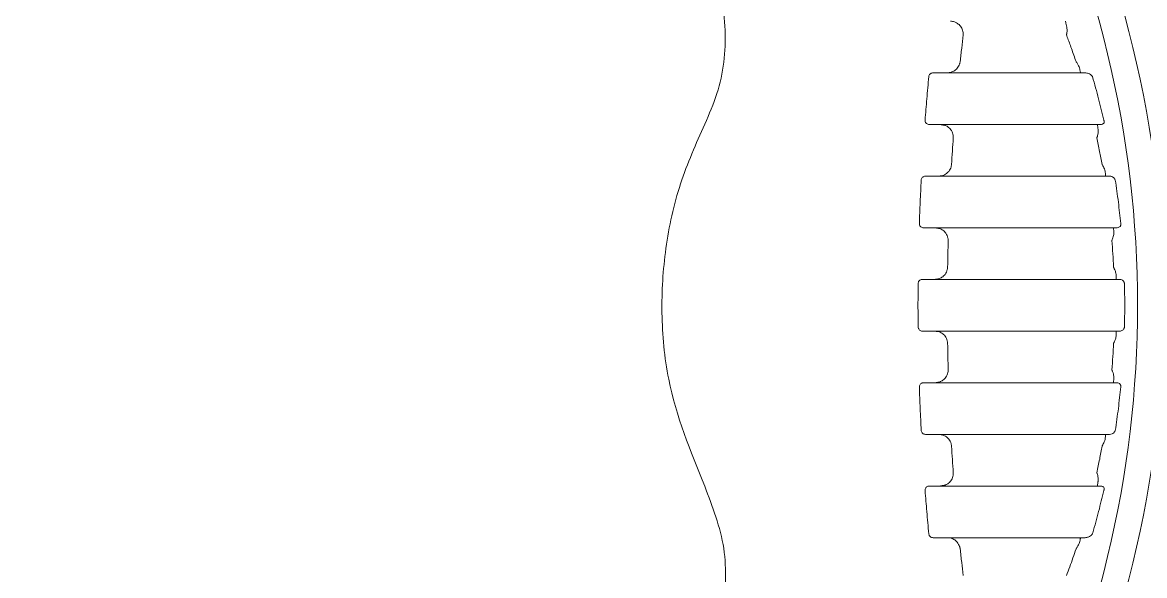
# Model space of a CAD drawing. Header units: inches. Extents: x 0 to 84, y -22 to 124.
# Drawn here: x 36.533 to 37.891, y 6.193 to 6.862 of the extents above; entities that cross this region are included whole.
import ezdxf

# ---------------------------------------------------------------- set-up
doc = ezdxf.new("R2010")
doc.units = ezdxf.units.IN
doc.header["$MEASUREMENT"] = 0
doc.layers.add('1', color=4, linetype='Continuous')

# ---------------------------------------------------------------- blocks, each defined once
blk = doc.blocks.new('FROG')
at = {"layer": '1', "color": 3, "lineweight": 5}
for p, q in [((1.0565, -0.2188), (1.0428, -0.2188)), ((1.0646, -0.2813), (1.2258, -0.2813))]:
    blk.add_line(p, q, dxfattribs=at)
at = {"layer": '1', "color": 3, "lineweight": 5, "flags": 128}
for points in [[(1.0646, 0.2812), (1.0624, 0.2812), (1.0603, 0.2812), (1.0581, 0.2812), (1.056, 0.2812), (1.0538, 0.2812), (1.0517, 0.2812), (1.0495, 0.2812), (1.0474, 0.2812)], [(1.2258, 0.2812), (1.1917, 0.2812), (1.161, 0.2812), (1.1342, 0.2812), (1.1115, 0.2812), (1.093, 0.2812), (1.0789, 0.2812), (1.0694, 0.2812), (1.0646, 0.2812)], [(1.0428, 0.2187), (1.0445, 0.2187), (1.0462, 0.2187), (1.0479, 0.2187), (1.0496, 0.2187), (1.0513, 0.2187), (1.0531, 0.2187), (1.0548, 0.2187), (1.0565, 0.2187)], [(1.0565, 0.2187), (1.0614, 0.2187), (1.0721, 0.2187), (1.0884, 0.2187), (1.1102, 0.2187), (1.1372, 0.2187), (1.1691, 0.2187), (1.2056, 0.2187), (1.2462, 0.2187)], [(1.0543, 0.1562), (1.0523, 0.1562), (1.0503, 0.1562), (1.0483, 0.1562), (1.0462, 0.1562), (1.0442, 0.1562), (1.0422, 0.1562), (1.0401, 0.1562), (1.0381, 0.1562)], [(1.2562, 0.1562), (1.2128, 0.1562), (1.1738, 0.1562), (1.1397, 0.1562), (1.1109, 0.1562), (1.0877, 0.1562), (1.0704, 0.1562), (1.0593, 0.1562), (1.0543, 0.1562)], [(1.0359, 0.0937), (1.0377, 0.0937), (1.0395, 0.0937), (1.0413, 0.0937), (1.0431, 0.0937), (1.0449, 0.0937), (1.0467, 0.0937), (1.0485, 0.0937), (1.0504, 0.0937)], [(1.0504, 0.0937), (1.0552, 0.0937), (1.0669, 0.0937), (1.0853, 0.0937), (1.1101, 0.0937), (1.1409, 0.0937), (1.1775, 0.0937), (1.2193, 0.0937), (1.2658, 0.0937)], [(1.0496, 0.0312), (1.0477, 0.0312), (1.0458, 0.0312), (1.0439, 0.0312), (1.042, 0.0312), (1.0401, 0.0312), (1.0382, 0.0312), (1.0362, 0.0312), (1.0343, 0.0312)], [(1.269, 0.0312), (1.2216, 0.0312), (1.179, 0.0312), (1.1417, 0.0312), (1.1102, 0.0312), (1.085, 0.0312), (1.0664, 0.0312), (1.0545, 0.0312), (1.0496, 0.0312)], [(1.0343, -0.0313), (1.0362, -0.0313), (1.0382, -0.0313), (1.0401, -0.0313), (1.042, -0.0313), (1.0439, -0.0313), (1.0458, -0.0313), (1.0477, -0.0313), (1.0496, -0.0313)], [(1.0496, -0.0313), (1.0545, -0.0313), (1.0664, -0.0313), (1.085, -0.0313), (1.1102, -0.0313), (1.1417, -0.0313), (1.179, -0.0313), (1.2216, -0.0313), (1.269, -0.0313)], [(1.0504, -0.0938), (1.0485, -0.0938), (1.0467, -0.0938), (1.0449, -0.0938), (1.0431, -0.0938), (1.0413, -0.0938), (1.0395, -0.0938), (1.0377, -0.0938), (1.0359, -0.0938)], [(1.2658, -0.0938), (1.2193, -0.0938), (1.1775, -0.0938), (1.1409, -0.0938), (1.1101, -0.0938), (1.0853, -0.0938), (1.0669, -0.0938), (1.0552, -0.0938), (1.0504, -0.0938)], [(1.0381, -0.1563), (1.0401, -0.1563), (1.0422, -0.1563), (1.0442, -0.1563), (1.0462, -0.1563), (1.0483, -0.1563), (1.0503, -0.1563), (1.0523, -0.1563), (1.0543, -0.1563)], [(1.0543, -0.1563), (1.0593, -0.1563), (1.0704, -0.1563), (1.0877, -0.1563), (1.1109, -0.1563), (1.1397, -0.1563), (1.1738, -0.1563), (1.2128, -0.1563), (1.2562, -0.1563)], [(1.2462, -0.2188), (1.2056, -0.2188), (1.1691, -0.2188), (1.1372, -0.2188), (1.1102, -0.2188), (1.0884, -0.2188), (1.0721, -0.2188), (1.0614, -0.2188), (1.0565, -0.2188)], [(1.0474, -0.2813), (1.0495, -0.2813), (1.0517, -0.2813), (1.0538, -0.2813), (1.056, -0.2813), (1.0581, -0.2813), (1.0603, -0.2813), (1.0624, -0.2813), (1.0646, -0.2813)]]:
    blk.add_lwpolyline(points, dxfattribs=at)
at = {"layer": '1', "linetype": 'Continuous', "lineweight": 15}
for radius in [1.995, 1.9325, 1.8575]:
    blk.add_circle((0, 0), radius, dxfattribs=at)
at = {"layer": '1', "color": 3, "lineweight": 5}
for radius, start, end in [(1.3265, 332.5926, 27.4074), (1.2949, 332.6358, 27.3642)]:
    blk.add_arc((0, 0), radius, start, end, dxfattribs=at)
for points, knots in [([(0.5263, 0.5559), (0.5528, 0.5573), (0.6059, 0.5601), (0.6816, 0.5305), (0.7432, 0.4793), (0.7841, 0.4107), (0.7999, 0.3332), (0.7921, 0.2671), (0.7764, 0.2313), (0.771, 0.2191)], [0, 0, 0, 0, 0.1556067, 0.3112735, 0.4654261, 0.6177592, 0.7693142, 0.9214506, 1, 1, 1, 1]), ([(1.0683, 0.3437), (1.0701, 0.3436), (1.0724, 0.3434), (1.0744, 0.3425), (1.0749, 0.3423)], [0, 0, 0, 0, 0.78289, 1, 1, 1, 1]), ([(1.0749, 0.3423), (1.0763, 0.3415), (1.0793, 0.3397), (1.0825, 0.3353), (1.0836, 0.3316), (1.0839, 0.3291), (1.0839, 0.3283), (1.0839, 0.3276), (1.0839, 0.3273), (1.0839, 0.3271), (1.0839, 0.3271)], [0, 0, 0, 0, 0.242249, 0.522442, 0.830192, 0.872289, 0.947376, 0.978143, 0.992366, 1, 1, 1, 1]), ([(1.2093, 0.3364), (1.209, 0.3375), (1.2084, 0.3402), (1.2079, 0.3428), (1.2077, 0.3437), (1.2077, 0.3437), (1.2077, 0.3437)], [0, 0, 0, 0, 0.226109, 0.531949, 0.906264, 1, 1, 1, 1]), ([(1.0839, 0.3271), (1.0833, 0.3218), (1.082, 0.3111), (1.0808, 0.3003), (1.0802, 0.2948)], [0, 0, 0, 0, 0.490054, 1, 1, 1, 1]), ([(1.2088, 0.3271), (1.2088, 0.3271), (1.2088, 0.3272), (1.2089, 0.3273), (1.2089, 0.3276), (1.2091, 0.3282), (1.2094, 0.3294), (1.2098, 0.3323), (1.2095, 0.3347), (1.2093, 0.3364)], [0, 0, 0, 0, 0.01629, 0.019422, 0.044574, 0.093669, 0.197476, 0.422533, 1, 1, 1, 1]), ([(1.2205, 0.2948), (1.2186, 0.3001), (1.2152, 0.3102), (1.2112, 0.3209), (1.2091, 0.3263), (1.2088, 0.3271)], [0, 0, 0, 0, 0.486631, 0.920248, 1, 1, 1, 1]), ([(1.0802, 0.2948), (1.0802, 0.2947), (1.0802, 0.2946), (1.0801, 0.2944), (1.08, 0.2938), (1.0798, 0.293), (1.079, 0.2905), (1.077, 0.2869), (1.0729, 0.2832), (1.0695, 0.2821), (1.068, 0.2816)], [0, 0, 0, 0, 0.007207, 0.016451, 0.041404, 0.10491, 0.160821, 0.491889, 0.772109, 1, 1, 1, 1]), ([(1.225, 0.2859), (1.2244, 0.2876), (1.2236, 0.2899), (1.2218, 0.2928), (1.2211, 0.2939), (1.2207, 0.2944), (1.2206, 0.2946), (1.2205, 0.2947), (1.2205, 0.2948)], [0, 0, 0, 0, 0.627683, 0.822887, 0.934548, 0.975623, 0.988935, 1, 1, 1, 1]), ([(1.2258, 0.2812), (1.2258, 0.2814), (1.2257, 0.2817), (1.2254, 0.2835), (1.2251, 0.2851), (1.225, 0.2859)], [0, 0, 0, 0, 0.450302, 0.712062, 1, 1, 1, 1]), ([(1.0423, 0.2767), (1.0414, 0.2677), (1.0398, 0.2502), (1.0384, 0.2327), (1.0377, 0.2241)], [0, 0, 0, 0, 0.514173, 1, 1, 1, 1]), ([(1.0474, 0.2812), (1.0471, 0.2812), (1.0463, 0.2812), (1.045, 0.2808), (1.0436, 0.2798), (1.0426, 0.2784), (1.0424, 0.2773), (1.0423, 0.2767)], [0, 0, 0, 0, 0.1003278, 0.3457949, 0.5765626, 0.7923398, 1, 1, 1, 1]), ([(1.2315, 0.2812), (1.2327, 0.2811), (1.2348, 0.2809), (1.2375, 0.2794), (1.2392, 0.2781), (1.24, 0.2771), (1.2403, 0.2767)], [0, 0, 0, 0, 0.445011, 0.736713, 0.907241, 1, 1, 1, 1]), ([(1.2541, 0.2241), (1.252, 0.2327), (1.2478, 0.2505), (1.2428, 0.2677), (1.2403, 0.2767)], [0, 0, 0, 0, 0.48116, 1, 1, 1, 1]), ([(0.771, 0.2191), (0.7605, 0.1954), (0.7391, 0.1474), (0.7221, 0.0697), (0.7173, -0.01), (0.7264, -0.1093), (0.7538, -0.1766), (0.771, -0.2191)], [0, 0, 0, 0, 0.1719605, 0.3488403, 0.5208258, 0.6978835, 1, 1, 1, 1]), ([(1.0377, 0.2241), (1.0377, 0.2237), (1.0377, 0.2227), (1.0383, 0.2211), (1.0395, 0.2198), (1.041, 0.2189), (1.0422, 0.2188), (1.0428, 0.2187)], [0, 0, 0, 0, 0.154867, 0.346182, 0.551679, 0.772292, 1, 1, 1, 1]), ([(1.0621, 0.2177), (1.0636, 0.2169), (1.0666, 0.2154), (1.0701, 0.2111), (1.0714, 0.2075), (1.0718, 0.205), (1.0719, 0.2041), (1.0719, 0.2033), (1.0719, 0.2029), (1.0719, 0.2028), (1.0719, 0.2027)], [0, 0, 0, 0, 0.233284, 0.504838, 0.830341, 0.851053, 0.93952, 0.975141, 0.992554, 1, 1, 1, 1]), ([(1.2471, 0.2126), (1.247, 0.2138), (1.2465, 0.2167), (1.2463, 0.2185), (1.2462, 0.2187), (1.2462, 0.2187)], [0, 0, 0, 0, 0.3256368, 0.7642472, 1, 1, 1, 1]), ([(1.2541, 0.2241), (1.2542, 0.2239), (1.2543, 0.2235), (1.2545, 0.2229), (1.2546, 0.2224), (1.2546, 0.2216), (1.2544, 0.2207), (1.2536, 0.2197), (1.2522, 0.2189), (1.251, 0.2188), (1.2503, 0.2187)], [0, 0, 0, 0, 0.0653348, 0.0926033, 0.1507524, 0.1802076, 0.2725966, 0.4284906, 0.6905235, 1, 1, 1, 1]), ([(1.2456, 0.2027), (1.2457, 0.2028), (1.2457, 0.2029), (1.2458, 0.2031), (1.246, 0.2036), (1.2464, 0.2048), (1.2467, 0.206), (1.2473, 0.2088), (1.2472, 0.2108), (1.2471, 0.2126)], [0, 0, 0, 0, 0.013902, 0.030509, 0.069887, 0.160693, 0.377211, 0.424671, 1, 1, 1, 1]), ([(1.0719, 0.2027), (1.0715, 0.1974), (1.0708, 0.1866), (1.0701, 0.1758), (1.0697, 0.1704)], [0, 0, 0, 0, 0.493995, 1, 1, 1, 1]), ([(1.252, 0.1704), (1.251, 0.1757), (1.249, 0.1865), (1.2468, 0.1972), (1.2456, 0.2027)], [0, 0, 0, 0, 0.486072, 1, 1, 1, 1]), ([(1.0697, 0.1704), (1.0697, 0.1703), (1.0697, 0.1702), (1.0697, 0.1699), (1.0696, 0.1691), (1.0694, 0.1683), (1.0687, 0.1657), (1.0669, 0.1622), (1.0628, 0.1584), (1.0596, 0.1573), (1.0581, 0.1567)], [0, 0, 0, 0, 0.007194, 0.022061, 0.055115, 0.139257, 0.164125, 0.504906, 0.775355, 1, 1, 1, 1]), ([(1.2558, 0.1609), (1.2554, 0.1626), (1.2549, 0.1652), (1.2532, 0.1683), (1.2524, 0.1697), (1.2521, 0.1702), (1.252, 0.1703), (1.252, 0.1704)], [0, 0, 0, 0, 0.600722, 0.85241, 0.94324, 0.988484, 1, 1, 1, 1]), ([(1.0331, 0.1515), (1.0326, 0.1426), (1.0318, 0.1251), (1.0311, 0.1076), (1.0308, 0.0989)], [0, 0, 0, 0, 0.507083, 1, 1, 1, 1]), ([(1.0381, 0.1562), (1.0378, 0.1562), (1.0369, 0.1562), (1.0355, 0.1557), (1.0342, 0.1546), (1.0333, 0.1532), (1.0331, 0.1521), (1.0331, 0.1515)], [0, 0, 0, 0, 0.135652, 0.369951, 0.590201, 0.798201, 1, 1, 1, 1]), ([(1.2562, 0.1562), (1.2562, 0.1565), (1.2562, 0.1568), (1.256, 0.1586), (1.2559, 0.1599), (1.2558, 0.1609)], [0, 0, 0, 0, 0.503202, 0.660926, 1, 1, 1, 1]), ([(1.2609, 0.1562), (1.2619, 0.1561), (1.2635, 0.156), (1.2656, 0.1547), (1.267, 0.1534), (1.2677, 0.1522), (1.2679, 0.1516), (1.2679, 0.1515)], [0, 0, 0, 0, 0.404821, 0.682834, 0.858376, 0.974422, 1, 1, 1, 1]), ([(1.2745, 0.0989), (1.2736, 0.1076), (1.2718, 0.1252), (1.2692, 0.1426), (1.2679, 0.1515)], [0, 0, 0, 0, 0.490869, 1, 1, 1, 1]), ([(1.0308, 0.0989), (1.0308, 0.0985), (1.0309, 0.0976), (1.0314, 0.0961), (1.0326, 0.0948), (1.0341, 0.0939), (1.0353, 0.0938), (1.0359, 0.0937)], [0, 0, 0, 0, 0.130358, 0.329387, 0.542405, 0.768395, 1, 1, 1, 1]), ([(1.2745, 0.0989), (1.2745, 0.0987), (1.2746, 0.0982), (1.2746, 0.0975), (1.2745, 0.097), (1.2742, 0.0961), (1.2736, 0.0951), (1.2721, 0.0941), (1.2708, 0.0938), (1.2699, 0.0938), (1.2698, 0.0937)], [0, 0, 0, 0, 0.059752, 0.097656, 0.174116, 0.201755, 0.35401, 0.593719, 0.95746, 1, 1, 1, 1]), ([(1.0552, 0.0929), (1.0567, 0.0923), (1.0598, 0.0909), (1.0635, 0.0868), (1.065, 0.0833), (1.0655, 0.0807), (1.0656, 0.0798), (1.0657, 0.0789), (1.0657, 0.0786), (1.0657, 0.0784), (1.0657, 0.0784)], [0, 0, 0, 0, 0.227552, 0.494546, 0.831634, 0.841601, 0.936441, 0.97413, 0.992693, 1, 1, 1, 1]), ([(1.2638, 0.0784), (1.2638, 0.0784), (1.2639, 0.0785), (1.264, 0.0788), (1.2642, 0.0793), (1.2648, 0.0808), (1.266, 0.0841), (1.2661, 0.0866), (1.2662, 0.0884)], [0, 0, 0, 0, 0.012662, 0.030168, 0.072648, 0.176036, 0.443331, 1, 1, 1, 1]), ([(1.2662, 0.0884), (1.2661, 0.0898), (1.2659, 0.0925), (1.2658, 0.0936), (1.2658, 0.0937), (1.2658, 0.0937)], [0, 0, 0, 0, 0.436987, 0.872345, 1, 1, 1, 1]), ([(1.0657, 0.0784), (1.0655, 0.073), (1.0653, 0.0622), (1.0651, 0.0514), (1.065, 0.046)], [0, 0, 0, 0, 0.497992, 1, 1, 1, 1]), ([(1.2658, 0.046), (1.2656, 0.0514), (1.265, 0.0622), (1.2642, 0.0729), (1.2638, 0.0784)], [0, 0, 0, 0, 0.4958076, 1, 1, 1, 1]), ([(1.065, 0.046), (1.065, 0.046), (1.065, 0.0458), (1.0649, 0.0455), (1.0649, 0.0446), (1.0647, 0.0438), (1.0641, 0.0411), (1.0625, 0.0376), (1.0586, 0.0337), (1.0554, 0.0324), (1.0539, 0.0319)], [0, 0, 0, 0, 0.007232, 0.025014, 0.061981, 0.155769, 0.166488, 0.508868, 0.775327, 1, 1, 1, 1]), ([(1.269, 0.0361), (1.2688, 0.0378), (1.2685, 0.0403), (1.2671, 0.0436), (1.2663, 0.0451), (1.266, 0.0456), (1.2659, 0.0459), (1.2658, 0.046), (1.2658, 0.046)], [0, 0, 0, 0, 0.544951, 0.827779, 0.931592, 0.972639, 0.988044, 1, 1, 1, 1]), ([(1.0343, 0.0312), (1.0339, 0.0312), (1.033, 0.0312), (1.0315, 0.0305), (1.0303, 0.0294), (1.0295, 0.028), (1.0294, 0.0268), (1.0293, 0.0263)], [0, 0, 0, 0, 0.168533, 0.392708, 0.603301, 0.803874, 1, 1, 1, 1]), ([(1.269, 0.0312), (1.269, 0.0315), (1.269, 0.0318), (1.269, 0.0336), (1.269, 0.035), (1.269, 0.0361)], [0, 0, 0, 0, 0.512984, 0.610792, 1, 1, 1, 1]), ([(1.2732, 0.0312), (1.2741, 0.0312), (1.2755, 0.031), (1.2773, 0.0299), (1.2783, 0.0287), (1.2787, 0.0277), (1.2789, 0.027), (1.279, 0.0266), (1.279, 0.0263)], [0, 0, 0, 0, 0.391571, 0.648181, 0.817621, 0.899957, 0.934165, 1, 1, 1, 1]), ([(1.0293, 0.0263), (1.0292, 0.0175), (1.0291, 0), (1.0292, -0.0175), (1.0293, -0.0263)], [0, 0, 0, 0, 0.5, 1, 1, 1, 1]), ([(1.279, -0.0263), (1.2792, -0.0175), (1.2795, 0), (1.2792, 0.0175), (1.279, 0.0263)], [0, 0, 0, 0, 0.500627, 1, 1, 1, 1]), ([(1.0293, -0.0263), (1.0293, -0.0266), (1.0294, -0.0274), (1.0299, -0.0288), (1.0311, -0.0302), (1.0326, -0.0311), (1.0337, -0.0312), (1.0343, -0.0313)], [0, 0, 0, 0, 0.1035299, 0.3097443, 0.5306025, 0.7630784, 1, 1, 1, 1]), ([(1.279, -0.0263), (1.279, -0.0266), (1.2789, -0.0271), (1.2786, -0.0279), (1.278, -0.0291), (1.2767, -0.0303), (1.275, -0.0311), (1.2738, -0.0312), (1.2732, -0.0313)], [0, 0, 0, 0, 0.065695, 0.107777, 0.230146, 0.43261, 0.742568, 1, 1, 1, 1]), ([(1.0539, -0.0319), (1.0554, -0.0324), (1.0586, -0.0337), (1.0625, -0.0376), (1.0641, -0.0411), (1.0647, -0.0438), (1.0649, -0.0446), (1.0649, -0.0455), (1.065, -0.0458), (1.065, -0.046), (1.065, -0.046)], [0, 0, 0, 0, 0.224674, 0.491133, 0.833514, 0.844232, 0.938018, 0.974988, 0.992769, 1, 1, 1, 1]), ([(1.2658, -0.046), (1.2658, -0.046), (1.2659, -0.0459), (1.266, -0.0456), (1.2664, -0.045), (1.2672, -0.0434), (1.2685, -0.0401), (1.2688, -0.0377), (1.269, -0.0361)], [0, 0, 0, 0, 0.0119508, 0.0292402, 0.0731251, 0.1843194, 0.4918602, 1, 1, 1, 1]), ([(1.269, -0.0361), (1.269, -0.0348), (1.269, -0.032), (1.269, -0.0315), (1.269, -0.0313)], [0, 0, 0, 0, 0.442973, 1, 1, 1, 1]), ([(1.065, -0.046), (1.0651, -0.0514), (1.0653, -0.0622), (1.0655, -0.073), (1.0657, -0.0784)], [0, 0, 0, 0, 0.5020085, 1, 1, 1, 1]), ([(1.2638, -0.0784), (1.2642, -0.0729), (1.265, -0.0621), (1.2656, -0.0513), (1.2658, -0.046)], [0, 0, 0, 0, 0.506821, 1, 1, 1, 1]), ([(1.0657, -0.0784), (1.0657, -0.0784), (1.0657, -0.0786), (1.0657, -0.0789), (1.0656, -0.0798), (1.0655, -0.0807), (1.065, -0.0833), (1.0635, -0.0868), (1.0598, -0.0909), (1.0567, -0.0923), (1.0552, -0.0929)], [0, 0, 0, 0, 0.007306, 0.02587, 0.063559, 0.1584, 0.168364, 0.505454, 0.772446, 1, 1, 1, 1]), ([(1.2662, -0.0884), (1.2661, -0.0867), (1.266, -0.0842), (1.2649, -0.081), (1.2643, -0.0794), (1.264, -0.0788), (1.2639, -0.0785), (1.2638, -0.0784), (1.2638, -0.0784)], [0, 0, 0, 0, 0.525942, 0.813042, 0.922914, 0.967992, 0.987341, 1, 1, 1, 1]), ([(1.0359, -0.0938), (1.0354, -0.0938), (1.0343, -0.0939), (1.0329, -0.0946), (1.0317, -0.0958), (1.0309, -0.0973), (1.0309, -0.0984), (1.0308, -0.0989)], [0, 0, 0, 0, 0.200279, 0.4148, 0.61609, 0.809394, 1, 1, 1, 1]), ([(1.2658, -0.0938), (1.2658, -0.0935), (1.2658, -0.0933), (1.266, -0.0914), (1.2661, -0.0897), (1.2662, -0.0884)], [0, 0, 0, 0, 0.493978, 0.577794, 1, 1, 1, 1]), ([(1.2698, -0.0938), (1.2707, -0.0938), (1.272, -0.094), (1.2735, -0.095), (1.2742, -0.0961), (1.2745, -0.097), (1.2746, -0.0976), (1.2746, -0.0982), (1.2745, -0.0987), (1.2745, -0.0989), (1.2745, -0.0989)], [0, 0, 0, 0, 0.394975, 0.626742, 0.783149, 0.854406, 0.892434, 0.952556, 0.993547, 1, 1, 1, 1]), ([(1.0308, -0.0989), (1.0311, -0.1076), (1.0318, -0.1251), (1.0326, -0.1426), (1.0331, -0.1515)], [0, 0, 0, 0, 0.492917, 1, 1, 1, 1]), ([(1.2679, -0.1515), (1.2692, -0.1426), (1.2718, -0.1252), (1.2736, -0.1075), (1.2745, -0.0989)], [0, 0, 0, 0, 0.510622, 1, 1, 1, 1]), ([(1.0331, -0.1515), (1.0331, -0.1517), (1.0331, -0.1525), (1.0337, -0.1538), (1.0348, -0.1552), (1.0364, -0.1561), (1.0375, -0.1562), (1.0381, -0.1563)], [0, 0, 0, 0, 0.073773, 0.28687, 0.516161, 0.756326, 1, 1, 1, 1]), ([(1.0581, -0.1567), (1.0596, -0.1573), (1.0628, -0.1584), (1.0669, -0.1622), (1.0687, -0.1657), (1.0694, -0.1683), (1.0696, -0.1691), (1.0697, -0.1699), (1.0697, -0.1702), (1.0697, -0.1703), (1.0697, -0.1704)], [0, 0, 0, 0, 0.224645, 0.495094, 0.835876, 0.860745, 0.944888, 0.977938, 0.992808, 1, 1, 1, 1]), ([(1.252, -0.1704), (1.252, -0.1703), (1.2521, -0.1702), (1.2524, -0.1697), (1.2531, -0.1685), (1.2548, -0.1653), (1.2554, -0.1627), (1.2558, -0.1609)], [0, 0, 0, 0, 0.011521, 0.052687, 0.136863, 0.36761, 1, 1, 1, 1]), ([(1.2558, -0.1609), (1.256, -0.1594), (1.2562, -0.1567), (1.2562, -0.1564), (1.2562, -0.1563)], [0, 0, 0, 0, 0.5683904, 1, 1, 1, 1]), ([(1.2679, -0.1515), (1.2678, -0.1519), (1.2676, -0.1524), (1.2669, -0.1534), (1.2658, -0.1546), (1.2636, -0.1559), (1.2619, -0.1561), (1.2609, -0.1563)], [0, 0, 0, 0, 0.0895922, 0.1233174, 0.2998941, 0.5805984, 1, 1, 1, 1]), ([(1.0697, -0.1704), (1.0701, -0.1758), (1.0708, -0.1866), (1.0715, -0.1974), (1.0719, -0.2027)], [0, 0, 0, 0, 0.506006, 1, 1, 1, 1]), ([(1.2456, -0.2027), (1.2468, -0.1972), (1.249, -0.1865), (1.251, -0.1756), (1.252, -0.1704)], [0, 0, 0, 0, 0.5177675, 1, 1, 1, 1]), ([(1.0719, -0.2027), (1.0719, -0.2028), (1.0719, -0.2029), (1.0719, -0.2033), (1.0719, -0.2041), (1.0718, -0.205), (1.0714, -0.2075), (1.0701, -0.2111), (1.0666, -0.2154), (1.0636, -0.2169), (1.0621, -0.2177)], [0, 0, 0, 0, 0.007446, 0.024858, 0.06048, 0.148946, 0.169659, 0.495163, 0.766714, 1, 1, 1, 1]), ([(1.2471, -0.2126), (1.2472, -0.2109), (1.2473, -0.2084), (1.2465, -0.2053), (1.246, -0.2038), (1.2458, -0.2032), (1.2457, -0.2029), (1.2457, -0.2028), (1.2456, -0.2027)], [0, 0, 0, 0, 0.5304209, 0.8027698, 0.9144248, 0.9626555, 0.9861068, 1, 1, 1, 1]), ([(1.2462, -0.2188), (1.2462, -0.2185), (1.2463, -0.2183), (1.2466, -0.2164), (1.2468, -0.2148), (1.2471, -0.213), (1.2471, -0.2126)], [0, 0, 0, 0, 0.451807, 0.56957, 0.892087, 1, 1, 1, 1]), ([(0.771, -0.2191), (0.7805, -0.2437), (0.7995, -0.293), (0.7949, -0.3738), (0.7658, -0.4479), (0.7138, -0.5081), (0.6454, -0.5475), (0.5797, -0.5612), (0.5401, -0.5573), (0.5263, -0.5559)], [0, 0, 0, 0, 0.154347, 0.308755, 0.461708, 0.613407, 0.765153, 0.918207, 1, 1, 1, 1]), ([(1.0428, -0.2188), (1.0422, -0.2188), (1.041, -0.2189), (1.0396, -0.2198), (1.0384, -0.221), (1.0377, -0.2225), (1.0377, -0.2236), (1.0377, -0.2241)], [0, 0, 0, 0, 0.232134, 0.436961, 0.628874, 0.814865, 1, 1, 1, 1]), ([(1.0377, -0.2241), (1.0384, -0.2327), (1.0398, -0.2502), (1.0414, -0.2677), (1.0423, -0.2767)], [0, 0, 0, 0, 0.485827, 1, 1, 1, 1]), ([(1.2403, -0.2767), (1.2404, -0.2763), (1.243, -0.2674), (1.2479, -0.25), (1.252, -0.2326), (1.2541, -0.2241)], [0, 0, 0, 0, 0.023441, 0.520828, 1, 1, 1, 1]), ([(1.2503, -0.2188), (1.2512, -0.2188), (1.2525, -0.2189), (1.2539, -0.22), (1.2544, -0.2209), (1.2546, -0.2217), (1.2546, -0.2223), (1.2545, -0.2229), (1.2543, -0.2235), (1.2542, -0.2239), (1.2541, -0.2241)], [0, 0, 0, 0, 0.4187617, 0.6152643, 0.7533616, 0.8189054, 0.8477045, 0.9059224, 0.9367842, 1, 1, 1, 1]), ([(1.0423, -0.2767), (1.0423, -0.2768), (1.0423, -0.2775), (1.0428, -0.2788), (1.044, -0.2801), (1.0456, -0.2811), (1.0468, -0.2812), (1.0474, -0.2813)], [0, 0, 0, 0, 0.0400664, 0.2597841, 0.4984827, 0.7478881, 1, 1, 1, 1]), ([(1.068, -0.2816), (1.0695, -0.2821), (1.0729, -0.2832), (1.077, -0.2869), (1.079, -0.2905), (1.0798, -0.293), (1.08, -0.2938), (1.0801, -0.2944), (1.0802, -0.2946), (1.0802, -0.2947), (1.0802, -0.2948)], [0, 0, 0, 0, 0.2278908, 0.5081103, 0.839179, 0.8950917, 0.9585973, 0.9835495, 0.9927928, 1, 1, 1, 1]), ([(1.225, -0.2859), (1.2252, -0.2847), (1.2255, -0.2828), (1.2258, -0.2815), (1.2258, -0.2813), (1.2258, -0.2813)], [0, 0, 0, 0, 0.45093, 0.68803, 1, 1, 1, 1]), ([(1.2403, -0.2767), (1.2399, -0.2772), (1.2387, -0.2787), (1.2364, -0.2801), (1.2339, -0.2811), (1.2321, -0.2812), (1.2315, -0.2813)], [0, 0, 0, 0, 0.1447437, 0.3782428, 0.7616853, 1, 1, 1, 1]), ([(1.0802, -0.2948), (1.0808, -0.3003), (1.082, -0.3111), (1.0833, -0.3218), (1.0839, -0.3271)], [0, 0, 0, 0, 0.509951, 1, 1, 1, 1]), ([(1.2088, -0.3271), (1.2101, -0.3236), (1.2142, -0.3131), (1.218, -0.3021), (1.2205, -0.2948)], [0, 0, 0, 0, 0.332589, 1, 1, 1, 1]), ([(1.2205, -0.2948), (1.2205, -0.2947), (1.2206, -0.2946), (1.2207, -0.2944), (1.2212, -0.2937), (1.2219, -0.2927), (1.2237, -0.2898), (1.2244, -0.2876), (1.225, -0.2859)], [0, 0, 0, 0, 0.011064, 0.029247, 0.078573, 0.213438, 0.372329, 1, 1, 1, 1])]:
    blk.add_open_spline(points, degree=3, knots=knots, dxfattribs=at)
for points in [[(1.068, 0.2816), (1.0646, 0.2812)], [(1.2315, 0.2812), (1.2258, 0.2812)], [(1.0565, 0.2187), (1.0621, 0.2177)], [(1.2462, 0.2187), (1.2503, 0.2187)], [(1.0581, 0.1567), (1.0543, 0.1562)], [(1.2609, 0.1562), (1.2562, 0.1562)], [(1.0504, 0.0937), (1.0552, 0.0929)], [(1.2658, 0.0937), (1.2698, 0.0937)], [(1.0539, 0.0319), (1.0496, 0.0312)], [(1.2732, 0.0312), (1.269, 0.0312)], [(1.0496, -0.0313), (1.0539, -0.0319)], [(1.269, -0.0313), (1.2732, -0.0313)], [(1.0552, -0.0929), (1.0504, -0.0938)], [(1.2698, -0.0938), (1.2658, -0.0938)], [(1.0543, -0.1563), (1.0581, -0.1567)], [(1.2562, -0.1563), (1.2609, -0.1563)], [(1.0621, -0.2177), (1.0565, -0.2188)], [(1.2503, -0.2188), (1.2462, -0.2188)], [(1.0646, -0.2813), (1.068, -0.2816)], [(1.2258, -0.2813), (1.2315, -0.2813)]]:
    blk.add_open_spline(points, degree=1, dxfattribs=at)
blk = doc.blocks.new('spa frog')
at = {"layer": '1'}
blk.add_blockref('FROG', (0, 0), dxfattribs=at)
blk = doc.blocks.new('2020 RELAY')
at = {"layer": '1'}
blk.add_blockref('spa frog', (36.5874, 6.0202), dxfattribs=at)

msp = doc.modelspace()

# ---------------------------------------------------------------- block references
msp.add_blockref('2020 RELAY', (0, 0.5))

doc.saveas('drawing.dxf')
